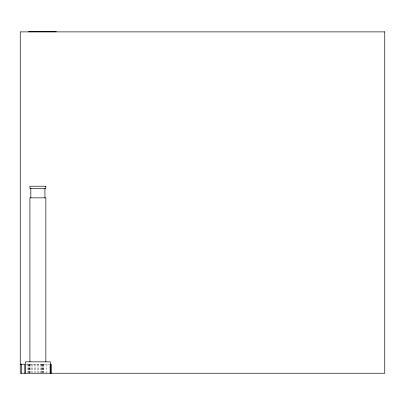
<?xml version="1.0" encoding="UTF-8"?>
<svg xmlns="http://www.w3.org/2000/svg" width="405" height="405" viewBox="0 0 405 405"><rect width="100%" height="100%" fill="white"/><g stroke="black" fill="none" stroke-linecap="round" stroke-linejoin="round"><path stroke-width="0.3" stroke-dasharray="2.02 1.52" d="M26.036 364.206L50.124 364.206M46.757 364.206L46.757 373.238M43.598 364.206L43.598 372.635M43.446 364.206L43.446 372.635M43.001 364.206L43.001 372.635M42.419 364.206L42.419 372.635M42.277 364.206L42.277 372.635M41.72 364.206L41.72 372.635M41.305 364.206L41.305 372.635M40.12 364.206L40.12 373.238M38.769 364.206L38.769 373.238M37.306 364.206L37.306 372.635M35.777 364.206L35.777 372.635M34.253 364.206L34.253 372.635M32.785 364.206L32.785 372.635M31.433 364.206L31.433 372.635M30.248 364.206L30.248 372.635M29.838 364.206L29.838 373.238M29.276 364.206L29.276 372.635M29.14 364.206L29.14 373.238M28.558 364.206L28.558 372.635M28.112 364.206L28.112 372.635M27.96 364.206L27.96 372.635"/><path stroke-width="0.61" d="M28.446 31.762L56.346 31.762M20.25 364.206L24.796 364.206L24.796 373.238M51.308 373.238L51.308 364.206L50.124 364.206L50.124 373.238M50.306 373.238L50.306 361.847L25.464 361.847L25.464 373.238M45.856 361.847L45.856 197.843L29.914 197.843L29.914 361.847M44.945 188.502L44.945 197.843M30.826 188.502L30.826 197.843M21.43 364.206L21.43 373.238M384.75 31.879L20.25 31.879L20.25 373.238L384.75 373.238L384.75 31.879M45.821 186.224L29.95 186.224L29.95 188.502L45.821 188.502L45.821 186.224"/></g></svg>
